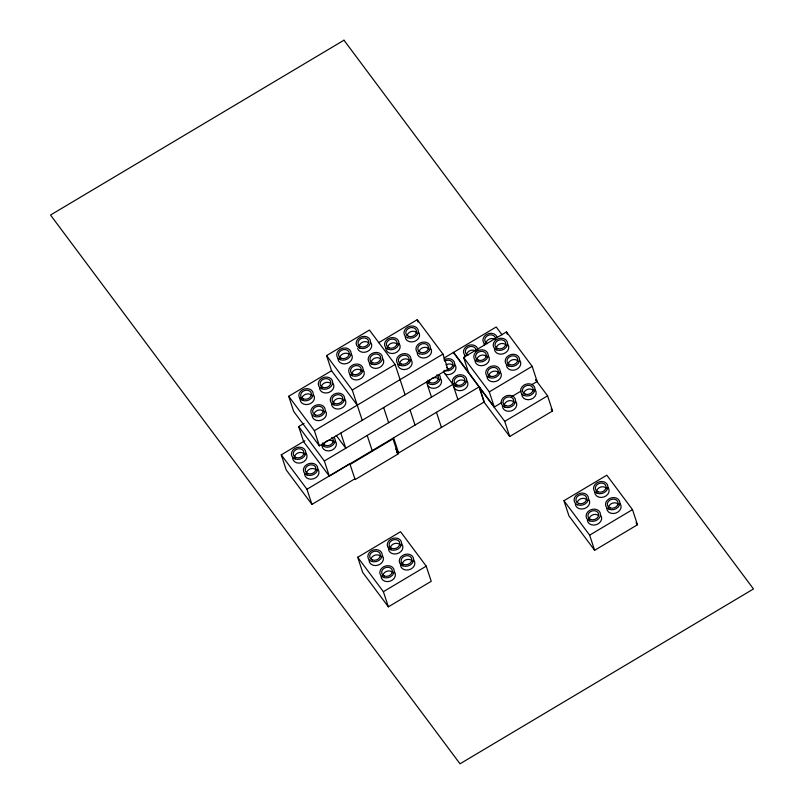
<?xml version="1.0" encoding="UTF-8"?>
<svg xmlns="http://www.w3.org/2000/svg" width="804" height="804" viewBox="0 0 804 804"><rect width="100%" height="100%" fill="white"/><g stroke="black" fill="none" stroke-linecap="round" stroke-linejoin="round"><path stroke-width="1.21" d="M357.247 405.166L331.56 370.734L326.575 355.589L369.428 330.062L395.116 364.483L405.075 394.774M378.694 342.655L417.256 319.68L442.944 354.102L447.928 369.247L319.369 445.838L293.681 411.417L288.706 396.271L331.56 370.734M362.222 420.311L352.263 390.02L395.116 364.483M395.648 449.044L398.593 452.984L484.289 401.92L479.315 386.774L329.328 476.129L303.641 441.708L298.666 426.562L304.023 423.366M319.369 445.838L314.394 430.693L442.944 354.102M354.785 478.872L311.932 504.399L286.244 469.978L281.269 454.833L304.837 440.783M443.979 358.092L496.209 326.977L502.078 334.846M468.601 372.584L463.617 357.438L506.47 331.901L532.158 366.333L537.142 381.478L531.786 384.664M329.328 476.129L324.354 460.983L452.903 384.392L443.366 371.609M311.932 504.399L306.957 489.254L349.81 463.717L355.127 479.576L397.98 454.049L393.005 438.894L350.152 464.431M501.786 402.543L494.289 407.005L489.304 391.86L532.158 366.333M511.434 396.794L521.072 391.056M547.584 395.829L552.559 410.975L509.716 436.502L504.731 421.356L547.584 395.829L535.836 380.091M357.7 557.262L400.553 531.725L426.241 566.157L431.225 581.302L388.372 606.829L362.684 572.408L357.7 557.262L383.387 591.684L388.372 606.829M383.387 591.684L426.241 566.157M563.956 500.721L606.809 475.194L632.497 509.615L637.471 524.761L594.628 550.298L568.941 515.866L563.956 500.721L589.644 535.152L594.628 550.298M589.644 535.152L632.497 509.615M535.675 379.508L537.142 381.478M551.092 409.005L552.559 410.975M636.004 522.801L637.471 524.761M463.617 357.438L489.304 391.86M453.627 352.353L494.289 407.005M453.355 352.514L504.731 421.356M509.716 436.502L484.018 402.08L479.043 386.935M446.461 367.277L447.928 369.247M326.575 355.589L352.263 390.02M396.513 452.079L397.98 454.049M336.233 435.436L345.78 448.22L340.796 433.075M288.706 396.271L314.394 430.693M298.666 426.562L324.354 460.983M281.269 454.833L306.957 489.254M506.47 331.901L507.244 334.233M452.903 384.392L457.888 399.538M417.256 319.68L418.03 322.012M426.502 382.011L431.477 397.156M436.461 412.301L441.436 427.447M410.05 409.919L415.035 425.075M383.649 407.548L388.633 422.693M393.608 437.838L398.593 452.984M367.207 435.456L372.182 450.602M596.558 491.927A5.477 4.472 -18.2 0 1 600.518 487.113A5.477 4.472 -18.2 0 1 606.598 488.581M577.302 502.309A5.477 4.472 -18.2 0 1 581.784 498.5A5.477 4.472 -18.2 0 1 587.171 500.158M600.719 515.294A7.316 5.97 -18.2 0 1 596.407 524.65A7.316 5.97 -18.2 0 1 587.312 519.766M588.729 499.224A7.316 5.97 -18.2 0 1 584.418 508.59A7.316 5.97 -18.2 0 1 575.322 503.696M608.156 487.646A7.316 5.97 -18.2 0 1 603.844 497.013A7.316 5.97 -18.2 0 1 594.749 492.128M620.145 503.716A7.316 5.97 -18.2 0 1 615.834 513.083A7.316 5.97 -18.2 0 1 606.739 508.188M608.548 507.997A5.477 4.472 -18.2 0 1 612.507 503.173A5.477 4.472 -18.2 0 1 618.588 504.641M589.121 519.565A5.477 4.472 -18.2 0 1 592.417 515.012A5.477 4.472 -18.2 0 1 598.297 515.374M371.056 558.84A5.477 4.472 -18.2 0 1 375.528 555.031A5.477 4.472 -18.2 0 1 380.915 556.69M413.889 560.247A7.316 5.97 -18.2 0 1 408.663 569.865A7.316 5.97 -18.2 0 1 400.714 563.122M402.291 564.529A5.477 4.472 -18.2 0 1 406.251 559.715A5.477 4.472 -18.2 0 1 412.331 561.182M394.462 571.825A7.316 5.97 -18.2 0 1 390.151 581.181A7.316 5.97 -18.2 0 1 381.056 576.297M382.865 576.106A5.477 4.472 -18.2 0 1 386.824 571.282A5.477 4.472 -18.2 0 1 392.905 572.749M390.302 548.459A5.477 4.472 -18.2 0 1 394.272 543.645A5.477 4.472 -18.2 0 1 400.342 545.112M382.483 555.755A7.316 5.97 -18.2 0 1 378.171 565.122A7.316 5.97 -18.2 0 1 369.066 560.227M401.91 544.187A7.316 5.97 -18.2 0 1 396.673 553.805A7.316 5.97 -18.2 0 1 388.724 547.062M488.4 355.941A7.316 5.97 -18.2 0 1 484.088 365.297A7.316 5.97 -18.2 0 1 474.983 360.413M476.792 360.212A5.477 4.472 -18.2 0 1 480.762 355.398A5.477 4.472 -18.2 0 1 486.832 356.865M500.389 372.001A7.316 5.97 -18.2 0 1 496.078 381.367A7.316 5.97 -18.2 0 1 486.973 376.473M507.826 344.363A7.316 5.97 -18.2 0 1 503.515 353.73A7.316 5.97 -18.2 0 1 494.41 348.835M519.816 360.423A7.316 5.97 -18.2 0 1 515.495 369.79A7.316 5.97 -18.2 0 1 506.399 364.895M496.219 348.645A5.477 4.472 -18.2 0 1 500.188 343.821A5.477 4.472 -18.2 0 1 506.259 345.288M508.208 364.704A5.477 4.472 -18.2 0 1 512.178 359.89A5.477 4.472 -18.2 0 1 518.248 361.358M488.782 376.282A5.477 4.472 -18.2 0 1 492.751 371.468A5.477 4.472 -18.2 0 1 498.822 372.935M515.806 401.497A7.316 5.97 -18.2 0 1 511.495 410.864A7.316 5.97 -18.2 0 1 502.399 405.97M504.208 405.779A5.477 4.472 -18.2 0 1 508.168 400.965A5.477 4.472 -18.2 0 1 514.248 402.432M535.233 389.92A7.316 5.97 -18.2 0 1 530.921 399.286A7.316 5.97 -18.2 0 1 521.826 394.402M523.806 393.005A5.477 4.472 -18.2 0 1 528.288 389.196A5.477 4.472 -18.2 0 1 533.675 390.855M485.958 343.72A5.477 4.472 -18.2 0 1 489.254 339.157A5.477 4.472 -18.2 0 1 495.133 339.519M484.4 345.449A7.316 5.97 -18.2 0 1 484.149 343.911M466.531 355.288A5.477 4.472 -18.2 0 1 469.827 350.735A5.477 4.472 -18.2 0 1 475.707 351.087M464.973 357.026A7.316 5.97 -18.2 0 1 464.722 355.479M465.627 355.81A7.316 5.97 -18.2 0 1 467.898 345.66A7.316 5.97 -18.2 0 1 477.888 350.202M468.018 355.197A5.477 4.472 -18.2 0 1 467.968 347.328A5.477 4.472 -18.2 0 1 476.079 350.393M485.053 344.233A7.316 5.97 -18.2 0 1 486.48 334.524A7.316 5.97 -18.2 0 1 497.053 337.087M487.445 343.62A5.477 4.472 -18.2 0 1 487.395 335.75A5.477 4.472 -18.2 0 1 495.505 338.826M332.906 383.196A7.316 5.97 -18.2 0 1 328.595 392.563A7.316 5.97 -18.2 0 1 319.489 387.669M321.298 387.478A5.477 4.472 -18.2 0 1 324.605 382.925A5.477 4.472 -18.2 0 1 330.484 383.277M325.469 410.834A7.316 5.97 -18.2 0 1 321.158 420.201A7.316 5.97 -18.2 0 1 312.052 415.306M314.042 413.919A5.477 4.472 -18.2 0 1 318.525 410.11A5.477 4.472 -18.2 0 1 323.901 411.769M344.896 399.256A7.316 5.97 -18.2 0 1 340.584 408.623A7.316 5.97 -18.2 0 1 331.479 403.729M333.288 403.538A5.477 4.472 -18.2 0 1 337.258 398.724A5.477 4.472 -18.2 0 1 343.328 400.191M301.872 399.045A5.477 4.472 -18.2 0 1 305.842 394.231A5.477 4.472 -18.2 0 1 311.922 395.699M313.48 394.764A7.316 5.97 -18.2 0 1 308.244 404.382A7.316 5.97 -18.2 0 1 300.304 397.648M399.186 343.71A7.316 5.97 -18.2 0 1 394.875 353.067A7.316 5.97 -18.2 0 1 385.769 348.182M387.578 347.991A5.477 4.472 -18.2 0 1 391.548 343.167A5.477 4.472 -18.2 0 1 397.618 344.635M411.176 359.77A7.316 5.97 -18.2 0 1 406.864 369.136A7.316 5.97 -18.2 0 1 397.759 364.242M418.613 332.132A7.316 5.97 -18.2 0 1 414.301 341.499A7.316 5.97 -18.2 0 1 405.196 336.605M430.602 348.202A7.316 5.97 -18.2 0 1 426.291 357.559A7.316 5.97 -18.2 0 1 417.186 352.675M407.186 335.218A5.477 4.472 -18.2 0 1 411.658 331.409A5.477 4.472 -18.2 0 1 417.045 333.067M419.175 351.278A5.477 4.472 -18.2 0 1 423.648 347.469A5.477 4.472 -18.2 0 1 429.034 349.127M399.568 364.051A5.477 4.472 -18.2 0 1 403.538 359.237A5.477 4.472 -18.2 0 1 409.608 360.705M370.775 342.514A7.316 5.97 -18.2 0 1 367.358 351.529A7.316 5.97 -18.2 0 1 357.619 348.534M359.177 346.795A5.477 4.472 -18.2 0 1 362.473 342.243A5.477 4.472 -18.2 0 1 368.353 342.594M363.338 370.152A7.316 5.97 -18.2 0 1 359.026 379.518A7.316 5.97 -18.2 0 1 349.931 374.634M351.74 374.433A5.477 4.472 -18.2 0 1 355.7 369.619A5.477 4.472 -18.2 0 1 361.78 371.086M382.764 358.584A7.316 5.97 -18.2 0 1 378.453 367.951A7.316 5.97 -18.2 0 1 369.358 363.056M371.167 362.865A5.477 4.472 -18.2 0 1 374.463 358.313A5.477 4.472 -18.2 0 1 380.342 358.664M339.75 358.373A5.477 4.472 -18.2 0 1 343.047 353.82A5.477 4.472 -18.2 0 1 348.926 354.172M351.348 354.092A7.316 5.97 -18.2 0 1 347.037 363.458A7.316 5.97 -18.2 0 1 337.941 358.564M428.954 382.774A5.477 4.472 -18.2 0 1 430.512 379.387M431.627 378.543A5.477 4.472 -18.2 0 1 438.994 379.418M440.562 378.493A7.316 5.97 -18.2 0 1 437.979 387.066A7.316 5.97 -18.2 0 1 428.13 385.89M439.326 374.754A7.316 5.97 -18.2 0 1 436.753 383.327A7.316 5.97 -18.2 0 1 426.904 382.151M436.904 374.835A5.477 4.472 -18.2 0 1 435.838 382.101A5.477 4.472 -18.2 0 1 427.919 380.191M446.039 364.865A5.477 4.472 -18.2 0 1 453.416 365.74M466.963 380.875A7.316 5.97 -18.2 0 1 463.546 389.88A7.316 5.97 -18.2 0 1 453.808 386.885M453.546 385.347A7.316 5.97 -18.2 0 1 453.788 383.749M455.355 385.146A5.477 4.472 -18.2 0 1 459.325 380.332A5.477 4.472 -18.2 0 1 465.405 381.799M454.974 364.805A7.316 5.97 -18.2 0 1 453.878 372.252A7.316 5.97 -18.2 0 1 445.195 374.151M443.898 359.901A7.316 5.97 -18.2 0 1 454.732 364.001A7.316 5.97 -18.2 0 1 443.969 370.413M444.813 361.127A5.477 4.472 -18.2 0 1 452.732 363.036A5.477 4.472 -18.2 0 1 447.567 369.317M294.445 457.607A5.477 4.472 -18.2 0 1 298.405 452.793A5.477 4.472 -18.2 0 1 304.485 454.26M318.032 469.395A7.316 5.97 -18.2 0 1 313.721 478.752A7.316 5.97 -18.2 0 1 304.615 473.868M306.424 473.667A5.477 4.472 -18.2 0 1 310.394 468.853A5.477 4.472 -18.2 0 1 316.464 470.32M306.043 453.325A7.316 5.97 -18.2 0 1 301.731 462.692A7.316 5.97 -18.2 0 1 292.636 457.798M323.821 445.406A5.477 4.472 -18.2 0 1 327.791 440.592A5.477 4.472 -18.2 0 1 333.861 442.059M335.429 441.125A7.316 5.97 -18.2 0 1 331.117 450.491A7.316 5.97 -18.2 0 1 322.012 445.597M334.193 437.386A7.316 5.97 -18.2 0 1 331.62 445.959A7.316 5.97 -18.2 0 1 321.771 444.793M331.771 437.466A5.477 4.472 -18.2 0 1 330.705 444.733A5.477 4.472 -18.2 0 1 322.786 442.823M343.981 40.2L50.521 215.04L460.019 763.8L753.479 588.96L343.981 40.2M590.608 519.474A5.477 4.472 -18.2 0 0 598.668 514.671A5.477 4.472 -18.2 0 0 590.558 511.605A5.477 4.472 -18.2 0 0 590.608 519.474M589.714 520.891A7.316 5.97 -18.2 0 0 600.477 514.48A7.316 5.97 -18.2 0 0 589.644 510.379A7.316 5.97 -18.2 0 0 589.714 520.891M577.724 504.832A7.316 5.97 -18.2 0 0 588.488 498.42A7.316 5.97 -18.2 0 0 577.654 494.319A7.316 5.97 -18.2 0 0 577.724 504.832M578.619 503.415A5.477 4.472 -18.2 0 0 586.679 498.611A5.477 4.472 -18.2 0 0 578.568 495.545A5.477 4.472 -18.2 0 0 578.619 503.415M610.035 507.897A5.477 4.472 -18.2 0 0 618.095 503.103A5.477 4.472 -18.2 0 0 609.985 500.028A5.477 4.472 -18.2 0 0 610.035 507.897M609.141 509.314A7.316 5.97 -18.2 0 0 619.904 502.902A7.316 5.97 -18.2 0 0 609.07 498.812A7.316 5.97 -18.2 0 0 609.141 509.314M597.151 493.254A7.316 5.97 -18.2 0 0 607.914 486.842A7.316 5.97 -18.2 0 0 597.081 482.742A7.316 5.97 -18.2 0 0 597.151 493.254M598.045 491.837A5.477 4.472 -18.2 0 0 606.105 487.033A5.477 4.472 -18.2 0 0 597.995 483.968A5.477 4.472 -18.2 0 0 598.045 491.837M390.895 549.785A7.316 5.97 -18.2 0 0 401.658 543.373A7.316 5.97 -18.2 0 0 390.824 539.273A7.316 5.97 -18.2 0 0 390.895 549.785M372.363 559.946A5.477 4.472 -18.2 0 0 380.423 555.142A5.477 4.472 -18.2 0 0 372.312 552.077A5.477 4.472 -18.2 0 0 372.363 559.946M371.468 561.363A7.316 5.97 -18.2 0 0 382.232 554.951A7.316 5.97 -18.2 0 0 371.398 550.851A7.316 5.97 -18.2 0 0 371.468 561.363M402.884 565.855A7.316 5.97 -18.2 0 0 413.648 559.443A7.316 5.97 -18.2 0 0 402.814 555.343A7.316 5.97 -18.2 0 0 402.884 565.855M403.779 564.438A5.477 4.472 -18.2 0 0 411.839 559.634A5.477 4.472 -18.2 0 0 403.729 556.569A5.477 4.472 -18.2 0 0 403.779 564.438M383.458 577.423A7.316 5.97 -18.2 0 0 394.221 571.011A7.316 5.97 -18.2 0 0 383.387 566.91A7.316 5.97 -18.2 0 0 383.458 577.423M384.352 576.006A5.477 4.472 -18.2 0 0 392.412 571.212A5.477 4.472 -18.2 0 0 384.302 568.137A5.477 4.472 -18.2 0 0 384.352 576.006M391.789 548.368A5.477 4.472 -18.2 0 0 399.849 543.564A5.477 4.472 -18.2 0 0 391.739 540.499A5.477 4.472 -18.2 0 0 391.789 548.368M496.812 349.961A7.316 5.97 -18.2 0 0 507.575 343.549A7.316 5.97 -18.2 0 0 496.751 339.459A7.316 5.97 -18.2 0 0 496.812 349.961M497.716 348.544A5.477 4.472 -18.2 0 0 505.766 343.75A5.477 4.472 -18.2 0 0 497.656 340.675A5.477 4.472 -18.2 0 0 497.716 348.544M478.29 360.122A5.477 4.472 -18.2 0 0 486.34 355.318A5.477 4.472 -18.2 0 0 478.229 352.252A5.477 4.472 -18.2 0 0 478.29 360.122M477.395 361.539A7.316 5.97 -18.2 0 0 488.149 355.127A7.316 5.97 -18.2 0 0 477.325 351.026A7.316 5.97 -18.2 0 0 477.395 361.539M489.375 377.609A7.316 5.97 -18.2 0 0 500.138 371.197A7.316 5.97 -18.2 0 0 489.304 367.096A7.316 5.97 -18.2 0 0 489.375 377.609M509.696 364.614A5.477 4.472 -18.2 0 0 517.756 359.81A5.477 4.472 -18.2 0 0 509.646 356.745A5.477 4.472 -18.2 0 0 509.696 364.614M490.269 376.192A5.477 4.472 -18.2 0 0 498.329 371.388A5.477 4.472 -18.2 0 0 490.219 368.322A5.477 4.472 -18.2 0 0 490.269 376.192M508.801 366.031A7.316 5.97 -18.2 0 0 519.565 359.619A7.316 5.97 -18.2 0 0 508.731 355.519A7.316 5.97 -18.2 0 0 508.801 366.031M524.228 395.528A7.316 5.97 -18.2 0 0 534.992 389.116A7.316 5.97 -18.2 0 0 524.158 385.015A7.316 5.97 -18.2 0 0 524.228 395.528M525.123 394.111A5.477 4.472 -18.2 0 0 533.183 389.307A5.477 4.472 -18.2 0 0 525.072 386.242A5.477 4.472 -18.2 0 0 525.123 394.111M504.801 407.105A7.316 5.97 -18.2 0 0 515.565 400.693A7.316 5.97 -18.2 0 0 504.731 396.593A7.316 5.97 -18.2 0 0 504.801 407.105M505.696 405.688A5.477 4.472 -18.2 0 0 513.756 400.884A5.477 4.472 -18.2 0 0 505.646 397.819A5.477 4.472 -18.2 0 0 505.696 405.688M333.891 404.864A7.316 5.97 -18.2 0 0 344.645 398.452A7.316 5.97 -18.2 0 0 333.821 394.352A7.316 5.97 -18.2 0 0 333.891 404.864M334.786 403.447A5.477 4.472 -18.2 0 0 342.836 398.643A5.477 4.472 -18.2 0 0 334.725 395.578A5.477 4.472 -18.2 0 0 334.786 403.447M314.464 416.442A7.316 5.97 -18.2 0 0 325.218 410.03A7.316 5.97 -18.2 0 0 314.394 405.93A7.316 5.97 -18.2 0 0 314.464 416.442M315.359 415.015A5.477 4.472 -18.2 0 0 323.409 410.221A5.477 4.472 -18.2 0 0 315.309 407.146A5.477 4.472 -18.2 0 0 315.359 415.015M302.475 400.372A7.316 5.97 -18.2 0 0 313.238 393.96A7.316 5.97 -18.2 0 0 302.404 389.86A7.316 5.97 -18.2 0 0 302.475 400.372M303.369 398.955A5.477 4.472 -18.2 0 0 311.429 394.151A5.477 4.472 -18.2 0 0 303.319 391.086A5.477 4.472 -18.2 0 0 303.369 398.955M321.901 388.794A7.316 5.97 -18.2 0 0 332.665 382.382A7.316 5.97 -18.2 0 0 321.831 378.292A7.316 5.97 -18.2 0 0 321.901 388.794M322.796 387.377A5.477 4.472 -18.2 0 0 330.856 382.583A5.477 4.472 -18.2 0 0 322.746 379.508A5.477 4.472 -18.2 0 0 322.796 387.377M407.598 337.74A7.316 5.97 -18.2 0 0 418.361 331.328A7.316 5.97 -18.2 0 0 407.538 327.228A7.316 5.97 -18.2 0 0 407.598 337.74M408.502 336.323A5.477 4.472 -18.2 0 0 416.552 331.519A5.477 4.472 -18.2 0 0 408.442 328.454A5.477 4.472 -18.2 0 0 408.502 336.323M389.076 347.891A5.477 4.472 -18.2 0 0 397.126 343.097A5.477 4.472 -18.2 0 0 389.015 340.022A5.477 4.472 -18.2 0 0 389.076 347.891M388.181 349.308A7.316 5.97 -18.2 0 0 398.935 342.896A7.316 5.97 -18.2 0 0 388.111 338.796A7.316 5.97 -18.2 0 0 388.181 349.308M400.161 365.378A7.316 5.97 -18.2 0 0 410.924 358.966A7.316 5.97 -18.2 0 0 400.09 354.865A7.316 5.97 -18.2 0 0 400.161 365.378M420.482 352.383A5.477 4.472 -18.2 0 0 428.542 347.579A5.477 4.472 -18.2 0 0 420.432 344.514A5.477 4.472 -18.2 0 0 420.482 352.383M401.055 363.961A5.477 4.472 -18.2 0 0 409.115 359.157A5.477 4.472 -18.2 0 0 401.005 356.092A5.477 4.472 -18.2 0 0 401.055 363.961M419.587 353.8A7.316 5.97 -18.2 0 0 430.351 347.388A7.316 5.97 -18.2 0 0 419.517 343.288A7.316 5.97 -18.2 0 0 419.587 353.8M371.76 364.182A7.316 5.97 -18.2 0 0 382.523 357.77A7.316 5.97 -18.2 0 0 371.689 353.68A7.316 5.97 -18.2 0 0 371.76 364.182M372.654 362.765A5.477 4.472 -18.2 0 0 380.714 357.971A5.477 4.472 -18.2 0 0 372.604 354.896A5.477 4.472 -18.2 0 0 372.654 362.765M352.333 375.759A7.316 5.97 -18.2 0 0 363.096 369.348A7.316 5.97 -18.2 0 0 352.263 365.247A7.316 5.97 -18.2 0 0 352.333 375.759M353.227 374.342A5.477 4.472 -18.2 0 0 361.287 369.538A5.477 4.472 -18.2 0 0 353.177 366.473A5.477 4.472 -18.2 0 0 353.227 374.342M340.343 359.7A7.316 5.97 -18.2 0 0 351.107 353.288A7.316 5.97 -18.2 0 0 340.273 349.187A7.316 5.97 -18.2 0 0 340.343 359.7M341.238 358.282A5.477 4.472 -18.2 0 0 349.298 353.479A5.477 4.472 -18.2 0 0 341.187 350.413A5.477 4.472 -18.2 0 0 341.238 358.282M359.77 348.122A7.316 5.97 -18.2 0 0 370.533 341.71A7.316 5.97 -18.2 0 0 359.7 337.61A7.316 5.97 -18.2 0 0 359.77 348.122M360.664 346.705A5.477 4.472 -18.2 0 0 368.724 341.901A5.477 4.472 -18.2 0 0 360.614 338.836A5.477 4.472 -18.2 0 0 360.664 346.705M455.958 386.473A7.316 5.97 -18.2 0 0 466.722 380.061A7.316 5.97 -18.2 0 0 455.888 375.96A7.316 5.97 -18.2 0 0 455.958 386.473M456.853 385.056A5.477 4.472 -18.2 0 0 464.913 380.252A5.477 4.472 -18.2 0 0 456.803 377.187A5.477 4.472 -18.2 0 0 456.853 385.056M295.932 457.516A5.477 4.472 -18.2 0 0 303.992 452.712A5.477 4.472 -18.2 0 0 295.882 449.647A5.477 4.472 -18.2 0 0 295.932 457.516M295.038 458.933A7.316 5.97 -18.2 0 0 305.801 452.521A7.316 5.97 -18.2 0 0 294.967 448.421A7.316 5.97 -18.2 0 0 295.038 458.933M307.027 474.993A7.316 5.97 -18.2 0 0 317.781 468.581A7.316 5.97 -18.2 0 0 306.957 464.481A7.316 5.97 -18.2 0 0 307.027 474.993M307.922 473.576A5.477 4.472 -18.2 0 0 315.982 468.782A5.477 4.472 -18.2 0 0 307.872 465.707A5.477 4.472 -18.2 0 0 307.922 473.576"/></g></svg>
